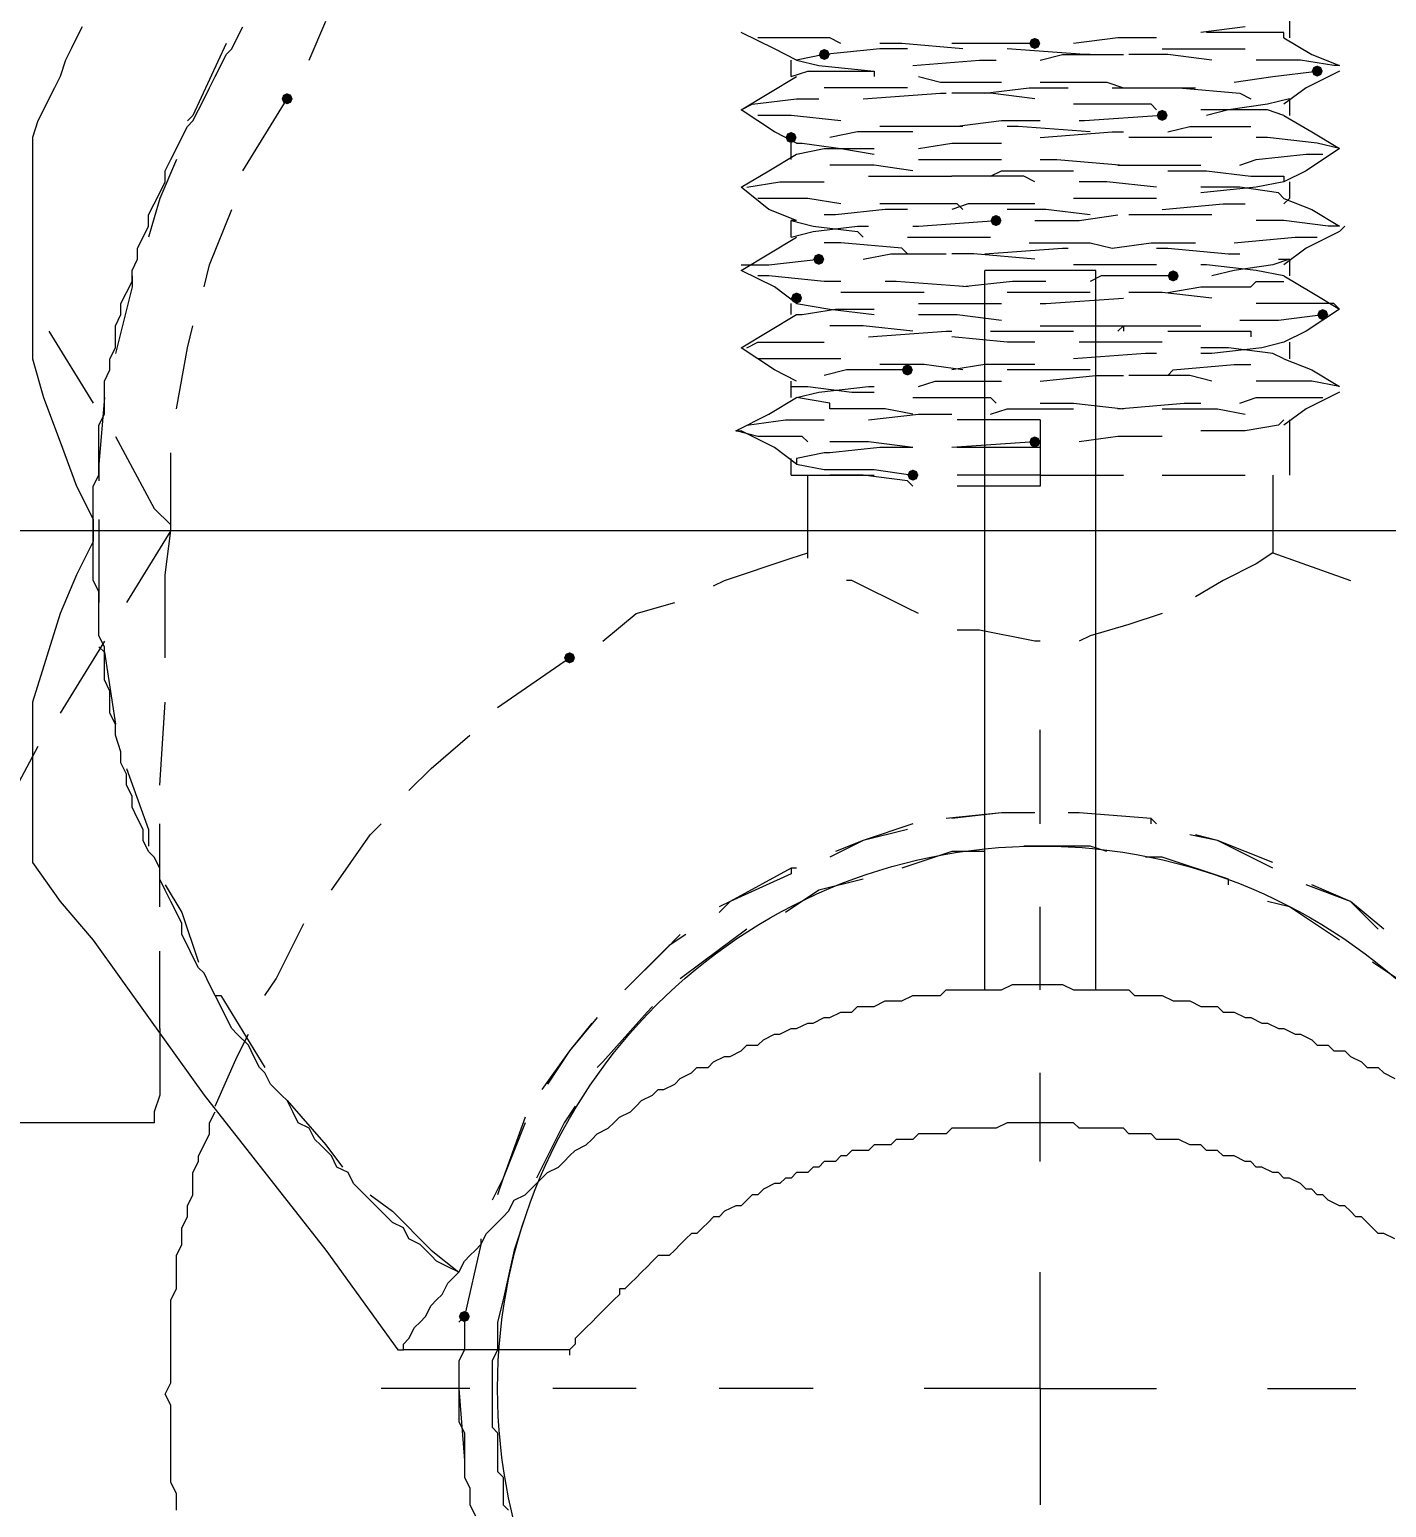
# Model space of a CAD drawing. Header units: millimetres. Extents: x 89051 to 218395, y -330386 to -125649.
# Drawn here: x 90781.83 to 90811.47, y -134322.14 to -134289.83 of the extents above; entities that cross this region are included whole.
import ezdxf

# ---------------------------------------------------------------- set-up
doc = ezdxf.new("R2010")
doc.units = ezdxf.units.MM
doc.header["$LTSCALE"] = 13
doc.linetypes.add('ACAD_ISO04W100', pattern=[30, 24, -3, 0, -3])
doc.layers.add('C00-00-00', color=7, linetype='Continuous')
doc.layers.add('C00-00-FF', color=5, linetype='Continuous', true_color=0x0000ff)
doc.layers.add('标注、文本', color=3, linetype='Continuous', lineweight=25)
doc.styles.get("Standard").update_dxf_attribs({"font": 'gbenor.shx', "bigfont": 'gbcbig.shx'})
doc.dimstyles.new('1-15', dxfattribs={"dimscale": 20, "dimtxt": 3.5, "dimasz": 2, "dimexe": 1.5, "dimexo": 0.5, "dimgap": 0.5, "dimtad": 1, "dimtoh": 1, "dimdec": 1, "dimdsep": 46, "dimtxsty": 'Standard', "dimcen": 2.5, "dimclrd": 3, "dimclre": 3, "dimclrt": 3, "dimadec": 0, "dimazin": 2, "dimtfac": 1, "dimtdec": 1, "dimtmove": 0, "dimatfit": 2, "dimfxl": 1, "dimarcsym": 0})

# ---------------------------------------------------------------- blocks, each defined once
blk = doc.blocks.new('225635')
at = {"layer": 'C00-00-00'}
h = blk.add_hatch(color=256, dxfattribs=at)
h.dxf.hatch_style = 2
h.paths.add_polyline_path([(72512.227, -125600.66), (72512.142, -125600.695), (72512.106, -125600.781), (72512.142, -125600.866), (72512.227, -125600.902), (72512.313, -125600.866), (72512.348, -125600.781), (72512.313, -125600.695)])
h = blk.add_hatch(color=256, dxfattribs=at)
h.dxf.hatch_style = 2
h.paths.add_polyline_path([(72516.826, -125600.418), (72516.74, -125600.453), (72516.705, -125600.539), (72516.74, -125600.624), (72516.826, -125600.66), (72516.911, -125600.624), (72516.947, -125600.539), (72516.911, -125600.453)])
h = blk.add_hatch(color=256, dxfattribs=at)
h.dxf.hatch_style = 2
h.paths.add_polyline_path([(72522.997, -125601.023), (72522.912, -125601.058), (72522.876, -125601.144), (72522.912, -125601.229), (72522.997, -125601.265), (72523.083, -125601.229), (72523.118, -125601.144), (72523.083, -125601.058)])
h = blk.add_hatch(color=256, dxfattribs=at)
h.dxf.hatch_style = 2
h.paths.add_polyline_path([(72500.49, -125601.628), (72500.404, -125601.663), (72500.369, -125601.749), (72500.404, -125601.834), (72500.49, -125601.87), (72500.575, -125601.834), (72500.611, -125601.749), (72500.575, -125601.663)])
h = blk.add_hatch(color=256, dxfattribs=at)
h.dxf.hatch_style = 2
h.paths.add_polyline_path([(72519.609, -125601.991), (72519.523, -125602.026), (72519.488, -125602.112), (72519.523, -125602.197), (72519.609, -125602.233), (72519.694, -125602.197), (72519.73, -125602.112), (72519.694, -125602.026)])
h = blk.add_hatch(color=256, dxfattribs=at)
h.dxf.hatch_style = 2
h.paths.add_polyline_path([(72511.501, -125602.475), (72511.416, -125602.511), (72511.38, -125602.596), (72511.416, -125602.681), (72511.501, -125602.717), (72511.587, -125602.681), (72511.622, -125602.596), (72511.587, -125602.511)])
h = blk.add_hatch(color=256, dxfattribs=at)
h.dxf.hatch_style = 2
h.paths.add_polyline_path([(72515.979, -125604.29), (72515.893, -125604.326), (72515.858, -125604.411), (72515.893, -125604.497), (72515.979, -125604.532), (72516.064, -125604.497), (72516.1, -125604.411), (72516.064, -125604.326)])
h = blk.add_hatch(color=256, dxfattribs=at)
h.dxf.hatch_style = 2
h.paths.add_polyline_path([(72512.106, -125605.137), (72512.021, -125605.173), (72511.985, -125605.258), (72512.021, -125605.344), (72512.106, -125605.379), (72512.192, -125605.344), (72512.227, -125605.258), (72512.192, -125605.173)])
h = blk.add_hatch(color=256, dxfattribs=at)
h.dxf.hatch_style = 2
h.paths.add_polyline_path([(72519.851, -125605.5), (72519.765, -125605.536), (72519.73, -125605.621), (72519.765, -125605.707), (72519.851, -125605.742), (72519.936, -125605.707), (72519.972, -125605.621), (72519.936, -125605.536)])
h = blk.add_hatch(color=256, dxfattribs=at)
h.dxf.hatch_style = 2
h.paths.add_polyline_path([(72511.622, -125605.984), (72511.537, -125606.02), (72511.501, -125606.105), (72511.537, -125606.191), (72511.622, -125606.226), (72511.708, -125606.191), (72511.743, -125606.105), (72511.708, -125606.02)])
h = blk.add_hatch(color=256, dxfattribs=at)
h.dxf.hatch_style = 2
h.paths.add_polyline_path([(72523.118, -125606.347), (72523.033, -125606.383), (72522.997, -125606.468), (72523.033, -125606.554), (72523.118, -125606.589), (72523.204, -125606.554), (72523.239, -125606.468), (72523.204, -125606.383)])
h = blk.add_hatch(color=256, dxfattribs=at)
h.dxf.hatch_style = 2
h.paths.add_polyline_path([(72514.043, -125607.557), (72513.957, -125607.593), (72513.922, -125607.678), (72513.957, -125607.764), (72514.043, -125607.799), (72514.128, -125607.764), (72514.163, -125607.678), (72514.128, -125607.593)])
h = blk.add_hatch(color=256, dxfattribs=at)
h.dxf.hatch_style = 2
h.paths.add_polyline_path([(72516.826, -125609.13), (72516.74, -125609.166), (72516.705, -125609.251), (72516.74, -125609.337), (72516.826, -125609.372), (72516.911, -125609.337), (72516.947, -125609.251), (72516.911, -125609.166)])
h = blk.add_hatch(color=256, dxfattribs=at)
h.dxf.hatch_style = 2
h.paths.add_polyline_path([(72514.164, -125609.856), (72514.078, -125609.892), (72514.043, -125609.977), (72514.078, -125610.063), (72514.164, -125610.098), (72514.249, -125610.063), (72514.285, -125609.977), (72514.249, -125609.892)])
h = blk.add_hatch(color=256, dxfattribs=at)
h.dxf.hatch_style = 2
h.paths.add_polyline_path([(72506.661, -125613.85), (72506.576, -125613.885), (72506.54, -125613.971), (72506.576, -125614.056), (72506.661, -125614.092), (72506.746, -125614.056), (72506.782, -125613.971), (72506.746, -125613.885)])
h = blk.add_hatch(color=256, dxfattribs=at)
h.dxf.hatch_style = 2
h.paths.add_polyline_path([(72504.362, -125628.25), (72504.276, -125628.285), (72504.241, -125628.371), (72504.276, -125628.456), (72504.362, -125628.492), (72504.447, -125628.456), (72504.483, -125628.371), (72504.447, -125628.285)])
at = {"layer": 'C00-00-00', "lineweight": 15}
for points in [[(72496.012, -125600.176), (72495.891, -125600.418), (72495.77, -125600.66), (72495.649, -125600.902), (72495.528, -125601.265), (72495.407, -125601.507), (72495.286, -125601.749), (72495.165, -125601.991), (72495.044, -125602.233), (72494.923, -125602.596), (72494.923, -125602.717)], [(72504.241, -125627.403), (72503.999, -125627.282), (72503.757, -125627.161), (72503.636, -125627.039), (72503.394, -125626.797), (72503.152, -125626.676), (72503.031, -125626.434), (72502.789, -125626.313), (72502.668, -125626.192), (72502.426, -125625.95), (72502.305, -125625.829), (72502.063, -125625.587), (72501.942, -125625.466), (72501.821, -125625.224), (72501.579, -125625.103), (72501.458, -125624.861), (72501.216, -125624.619), (72501.095, -125624.498), (72500.974, -125624.256), (72500.732, -125624.135), (72500.611, -125623.893), (72500.49, -125623.651), (72500.369, -125623.53), (72500.127, -125623.288), (72500.006, -125623.046), (72499.885, -125622.925), (72499.764, -125622.683), (72499.643, -125622.441), (72499.401, -125622.199), (72499.28, -125622.078), (72499.159, -125621.836), (72499.038, -125621.594), (72498.917, -125621.352), (72498.796, -125621.11), (72498.675, -125620.868), (72498.554, -125620.747), (72498.433, -125620.505), (72498.312, -125620.263), (72498.191, -125620.021), (72498.191, -125619.779), (72498.07, -125619.537), (72497.948, -125619.295), (72497.827, -125619.053), (72497.706, -125618.811), (72497.706, -125618.569), (72497.585, -125618.327), (72497.464, -125618.206), (72497.343, -125617.964), (72497.343, -125617.722), (72497.222, -125617.48), (72497.101, -125617.238), (72497.101, -125616.996), (72496.98, -125616.754), (72496.98, -125616.512), (72496.859, -125616.27), (72496.859, -125616.028), (72496.738, -125615.665), (72496.738, -125615.423), (72496.617, -125615.181), (72496.617, -125614.939), (72496.617, -125614.697), (72496.496, -125614.455), (72496.496, -125614.213), (72496.496, -125613.971), (72496.496, -125613.729), (72496.375, -125613.487), (72496.375, -125613.245), (72496.375, -125613.003), (72496.375, -125612.761), (72496.375, -125612.519), (72496.254, -125612.277), (72496.254, -125611.914), (72496.254, -125611.672), (72496.254, -125611.43), (72496.254, -125611.188), (72496.254, -125610.945), (72496.254, -125610.703), (72496.254, -125610.461), (72496.254, -125610.219), (72496.375, -125609.977), (72496.375, -125609.735), (72496.375, -125609.493), (72496.375, -125609.13), (72496.375, -125608.888), (72496.496, -125608.646), (72496.496, -125608.404), (72496.496, -125608.162), (72496.496, -125607.92), (72496.617, -125607.678), (72496.617, -125607.436), (72496.738, -125607.194), (72496.738, -125606.952), (72496.738, -125606.71), (72496.859, -125606.468), (72496.859, -125606.226), (72496.98, -125605.984), (72497.101, -125605.742), (72497.101, -125605.5), (72497.222, -125605.258), (72497.222, -125605.016), (72497.343, -125604.774), (72497.464, -125604.532), (72497.464, -125604.29), (72497.585, -125604.048), (72497.706, -125603.806), (72497.827, -125603.564), (72497.827, -125603.322), (72497.948, -125603.08), (72498.07, -125602.838), (72498.191, -125602.596), (72498.312, -125602.354), (72498.433, -125602.233), (72498.554, -125601.991), (72498.675, -125601.749), (72498.796, -125601.507), (72498.917, -125601.265), (72499.038, -125601.023), (72499.159, -125600.781), (72499.28, -125600.66), (72499.401, -125600.418), (72499.522, -125600.176)], [(72500.974, -125600.902), (72501.337, -125600.055)], [(72522.392, -125600.055), (72522.392, -125600.418)], [(72511.138, -125600.66), (72510.412, -125600.297)], [(72521.424, -125600.176), (72520.456, -125600.297)], [(72521.545, -125600.297), (72520.577, -125600.297)], [(72522.271, -125600.297), (72521.545, -125600.297)], [(72522.271, -125600.418), (72522.271, -125600.297)], [(72499.159, -125600.539), (72498.433, -125602.112)], [(72511.138, -125600.418), (72510.775, -125600.418)], [(72512.348, -125600.418), (72511.138, -125600.418)], [(72511.622, -125600.902), (72511.138, -125600.66)], [(72513.437, -125600.66), (72512.227, -125600.781)], [(72512.59, -125600.539), (72512.348, -125600.418)], [(72513.922, -125600.539), (72513.437, -125600.539)], [(72514.043, -125600.66), (72513.437, -125600.66)], [(72515.253, -125600.66), (72513.922, -125600.539)], [(72516.826, -125600.539), (72515.011, -125600.539)], [(72517.915, -125600.781), (72516.221, -125600.66)], [(72518.641, -125600.418), (72517.673, -125600.539)], [(72519.488, -125600.418), (72518.641, -125600.418)], [(72519.609, -125600.66), (72520.698, -125600.66)], [(72520.698, -125600.66), (72521.424, -125600.66)], [(72522.271, -125600.418), (72522.876, -125600.781)], [(72511.501, -125601.265), (72511.501, -125600.902)], [(72512.227, -125600.781), (72511.622, -125600.902)], [(72511.622, -125600.902), (72512.106, -125601.023)], [(72512.106, -125601.023), (72513.316, -125601.144)], [(72514.164, -125601.023), (72515.616, -125600.902)], [(72515.616, -125600.902), (72515.979, -125600.902)], [(72516.947, -125600.902), (72517.431, -125600.781)], [(72517.431, -125600.781), (72518.762, -125600.781)], [(72518.036, -125600.781), (72517.915, -125600.781)], [(72519.73, -125600.781), (72518.883, -125600.781)], [(72520.698, -125600.902), (72519.73, -125600.781)], [(72522.634, -125600.902), (72521.666, -125600.902)], [(72523.36, -125601.023), (72522.634, -125600.902)], [(72522.876, -125600.781), (72523.481, -125601.023)], [(72523.481, -125601.023), (72523.36, -125601.023)], [(72511.017, -125601.628), (72511.622, -125601.265)], [(72511.501, -125601.265), (72511.864, -125601.144)], [(72511.864, -125601.144), (72512.711, -125601.144)], [(72512.711, -125601.144), (72513.316, -125601.144)], [(72513.316, -125601.144), (72513.316, -125601.265)], [(72514.285, -125601.265), (72514.769, -125601.386)], [(72521.182, -125601.386), (72522.029, -125601.265)], [(72522.029, -125601.265), (72522.997, -125601.144)], [(72523.481, -125601.144), (72522.755, -125601.507)], [(72510.412, -125601.991), (72511.017, -125601.628)], [(72512.832, -125601.507), (72512.227, -125601.507)], [(72514.043, -125601.507), (72512.832, -125601.507)], [(72513.074, -125601.749), (72514.769, -125601.628)], [(72514.769, -125601.386), (72516.1, -125601.386)], [(72514.769, -125601.628), (72514.89, -125601.628)], [(72515.858, -125601.628), (72515.011, -125601.628)], [(72515.737, -125601.628), (72516.705, -125601.507)], [(72516.826, -125601.749), (72515.858, -125601.628)], [(72516.705, -125601.507), (72517.552, -125601.507)], [(72516.947, -125601.386), (72518.399, -125601.386)], [(72518.399, -125601.386), (72518.762, -125601.507)], [(72518.52, -125601.507), (72518.641, -125601.507)], [(72518.641, -125601.507), (72520.335, -125601.507)], [(72519.73, -125601.507), (72519.972, -125601.507)], [(72519.972, -125601.507), (72521.303, -125601.628)], [(72521.303, -125601.628), (72521.545, -125601.749)], [(72522.755, -125601.507), (72522.271, -125601.87)], [(72499.522, -125603.322), (72500.49, -125601.749)], [(72510.412, -125601.991), (72510.654, -125601.87)], [(72511.138, -125602.475), (72510.412, -125601.991)], [(72510.654, -125601.87), (72511.622, -125601.749)], [(72511.622, -125601.749), (72512.106, -125601.749)], [(72519.367, -125601.87), (72517.673, -125601.87)], [(72519.488, -125601.991), (72519.367, -125601.87)], [(72520.819, -125601.991), (72520.456, -125601.991)], [(72521.061, -125601.991), (72520.577, -125602.112)], [(72521.908, -125601.991), (72520.819, -125601.991)], [(72521.908, -125601.87), (72521.061, -125601.991)], [(72522.392, -125601.749), (72521.908, -125601.87)], [(72522.271, -125602.112), (72521.908, -125601.991)], [(72522.392, -125601.749), (72522.392, -125602.112)], [(72498.433, -125602.112), (72498.312, -125602.233)], [(72511.501, -125602.112), (72510.775, -125602.112)], [(72512.59, -125602.233), (72511.501, -125602.112)], [(72516.1, -125602.233), (72515.132, -125602.354)], [(72516.947, -125602.233), (72516.1, -125602.233)], [(72517.915, -125602.233), (72517.794, -125602.233)], [(72519.609, -125602.112), (72517.915, -125602.233)], [(72522.271, -125602.112), (72522.876, -125602.475)], [(72494.923, -125602.596), (72494.923, -125602.717), (72494.923, -125602.959), (72494.923, -125603.564), (72494.923, -125604.895), (72494.923, -125607.436)], [(72511.622, -125602.717), (72511.138, -125602.475)], [(72512.953, -125602.475), (72512.348, -125602.596)], [(72514.164, -125602.475), (72512.953, -125602.475)], [(72514.527, -125602.354), (72513.437, -125602.354)], [(72515.253, -125602.354), (72514.527, -125602.354)], [(72516.463, -125602.354), (72516.221, -125602.354)], [(72518.036, -125602.475), (72516.463, -125602.354)], [(72516.947, -125602.596), (72518.52, -125602.475)], [(72518.52, -125602.475), (72518.762, -125602.475)], [(72520.335, -125602.596), (72518.883, -125602.596)], [(72519.73, -125602.475), (72520.214, -125602.354)], [(72520.214, -125602.354), (72521.424, -125602.354)], [(72520.698, -125602.596), (72520.335, -125602.596)], [(72521.424, -125602.354), (72521.545, -125602.354)], [(72521.908, -125602.596), (72521.666, -125602.596)], [(72522.997, -125602.717), (72521.908, -125602.596)], [(72522.876, -125602.475), (72523.481, -125602.838)], [(72511.017, -125603.322), (72511.622, -125602.959)], [(72511.501, -125603.08), (72511.501, -125602.717)], [(72511.622, -125602.717), (72511.743, -125602.717)], [(72511.622, -125602.959), (72512.227, -125602.838)], [(72511.743, -125602.717), (72512.59, -125602.838)], [(72512.227, -125602.838), (72513.316, -125602.838)], [(72512.59, -125602.838), (72513.316, -125602.959)], [(72514.285, -125602.838), (72515.011, -125602.717)], [(72515.011, -125602.717), (72516.1, -125602.717)], [(72521.666, -125603.08), (72522.755, -125602.959)], [(72523.481, -125602.838), (72522.755, -125603.322)], [(72522.755, -125602.959), (72523.118, -125602.959)], [(72523.481, -125602.838), (72522.997, -125602.717)], [(72498.07, -125603.08), (72497.706, -125603.927)], [(72513.316, -125603.201), (72512.348, -125603.201)], [(72514.164, -125603.322), (72513.316, -125603.201)], [(72514.285, -125603.08), (72515.495, -125603.08)], [(72515.495, -125603.08), (72516.1, -125603.08)], [(72516.947, -125603.08), (72517.31, -125603.08)], [(72517.31, -125603.08), (72518.762, -125603.201)], [(72518.641, -125603.201), (72519.972, -125603.201)], [(72519.972, -125603.201), (72520.456, -125603.201)], [(72521.303, -125603.201), (72521.666, -125603.08)], [(72510.412, -125603.685), (72511.017, -125603.322)], [(72510.533, -125603.685), (72511.259, -125603.564)], [(72511.259, -125603.564), (72512.227, -125603.564)], [(72513.195, -125603.443), (72514.164, -125603.443)], [(72514.164, -125603.443), (72515.011, -125603.443)], [(72516.584, -125603.443), (72515.011, -125603.443)], [(72515.858, -125603.443), (72516.1, -125603.322)], [(72516.1, -125603.322), (72517.673, -125603.322)], [(72516.826, -125603.564), (72516.584, -125603.443)], [(72518.399, -125603.564), (72517.794, -125603.564)], [(72519.488, -125603.685), (72518.399, -125603.564)], [(72519.73, -125603.322), (72520.577, -125603.322)], [(72520.577, -125603.322), (72521.545, -125603.443)], [(72521.545, -125603.443), (72521.666, -125603.443)], [(72521.666, -125603.443), (72522.271, -125603.443)], [(72522.271, -125603.564), (72521.666, -125603.685)], [(72522.755, -125603.322), (72522.271, -125603.564)], [(72522.271, -125603.443), (72522.271, -125603.564)], [(72522.392, -125603.564), (72522.392, -125603.927)], [(72497.706, -125603.927), (72497.464, -125604.774)], [(72511.017, -125604.169), (72510.412, -125603.685)], [(72511.864, -125603.927), (72510.775, -125603.927)], [(72512.59, -125604.048), (72511.864, -125603.927)], [(72518.883, -125603.927), (72517.673, -125603.927)], [(72519.488, -125603.927), (72518.883, -125603.927)], [(72521.666, -125603.685), (72520.456, -125603.806)], [(72521.303, -125603.685), (72520.456, -125603.685)], [(72522.15, -125603.806), (72521.303, -125603.685)], [(72522.271, -125603.927), (72522.15, -125603.806)], [(72522.271, -125604.048), (72522.392, -125603.927)], [(72522.271, -125603.927), (72522.876, -125604.169)], [(72498.796, -125605.379), (72499.28, -125604.169)], [(72511.622, -125604.411), (72511.017, -125604.169)], [(72513.558, -125604.169), (72512.469, -125604.29)], [(72515.132, -125604.048), (72513.437, -125604.048)], [(72514.043, -125604.169), (72513.558, -125604.169)], [(72515.374, -125604.048), (72515.011, -125604.169)], [(72515.253, -125604.169), (72515.132, -125604.048)], [(72516.826, -125604.048), (72515.374, -125604.048)], [(72517.068, -125604.169), (72516.221, -125604.169)], [(72518.036, -125604.29), (72517.068, -125604.169)], [(72519.609, -125604.169), (72520.94, -125604.048)], [(72520.94, -125604.048), (72521.424, -125604.048)], [(72522.876, -125604.169), (72523.481, -125604.532)], [(72511.622, -125604.411), (72511.501, -125604.411)], [(72511.501, -125604.411), (72511.985, -125604.532)], [(72511.501, -125604.774), (72511.501, -125604.411)], [(72511.985, -125604.532), (72512.953, -125604.653)], [(72511.985, -125604.653), (72512.953, -125604.532)], [(72512.469, -125604.29), (72512.227, -125604.29)], [(72512.953, -125604.532), (72513.195, -125604.532)], [(72514.164, -125604.532), (72514.285, -125604.532)], [(72514.285, -125604.532), (72515.979, -125604.411)], [(72516.826, -125604.411), (72517.794, -125604.411)], [(72517.794, -125604.411), (72518.641, -125604.29)], [(72519.125, -125604.29), (72518.883, -125604.29)], [(72520.698, -125604.29), (72519.125, -125604.29)], [(72522.271, -125604.411), (72521.666, -125604.411)], [(72523.239, -125604.532), (72522.271, -125604.411)], [(72523.481, -125604.532), (72523.239, -125604.532)], [(72523.481, -125604.653), (72523.602, -125604.532)], [(72511.017, -125605.137), (72511.622, -125604.774)], [(72511.501, -125604.774), (72511.985, -125604.653)], [(72512.59, -125604.895), (72512.227, -125604.895)], [(72513.922, -125605.016), (72512.59, -125604.895)], [(72512.953, -125604.653), (72513.074, -125604.774)], [(72514.043, -125604.774), (72514.406, -125604.774)], [(72514.406, -125604.774), (72515.858, -125604.774)], [(72516.705, -125604.895), (72518.036, -125604.895)], [(72518.036, -125604.895), (72518.52, -125605.016)], [(72518.52, -125605.016), (72519.367, -125604.895)], [(72519.367, -125604.895), (72520.335, -125604.895)], [(72521.182, -125604.895), (72522.513, -125604.774)], [(72522.513, -125604.774), (72522.997, -125604.774)], [(72523.481, -125604.653), (72522.755, -125605.016)], [(72510.412, -125605.5), (72511.017, -125605.137)], [(72513.074, -125605.258), (72513.679, -125605.137)], [(72513.679, -125605.137), (72514.89, -125605.137)], [(72514.043, -125605.137), (72513.922, -125605.016)], [(72515.495, -125605.137), (72515.011, -125605.137)], [(72516.826, -125605.258), (72515.495, -125605.137)], [(72515.737, -125605.137), (72517.431, -125605.016)], [(72517.431, -125605.016), (72517.552, -125605.016)], [(72519.488, -125605.016), (72519.73, -125605.016)], [(72519.73, -125605.016), (72521.061, -125605.137)], [(72521.061, -125605.137), (72521.303, -125605.137)], [(72522.755, -125605.016), (72522.271, -125605.379)], [(72498.675, -125605.863), (72498.796, -125605.379)], [(72510.412, -125605.379), (72511.017, -125605.379)], [(72511.138, -125605.863), (72510.412, -125605.5)], [(72511.017, -125605.379), (72512.106, -125605.258)], [(72518.157, -125605.5), (72515.737, -125605.5)], [(72515.737, -125621.231), (72515.737, -125605.5)], [(72519.125, -125605.379), (72517.673, -125605.379)], [(72518.157, -125621.231), (72518.157, -125605.5)], [(72519.488, -125605.379), (72519.125, -125605.379)], [(72520.577, -125605.379), (72520.456, -125605.379)], [(72521.666, -125605.5), (72520.577, -125605.379)], [(72521.182, -125605.5), (72520.698, -125605.621)], [(72522.029, -125605.379), (72521.182, -125605.5)], [(72522.271, -125605.621), (72521.666, -125605.5)], [(72522.392, -125605.258), (72522.029, -125605.379)], [(72522.15, -125605.258), (72522.392, -125605.258)], [(72522.392, -125605.258), (72522.392, -125605.621)], [(72497.101, -125605.863), (72496.738, -125607.315)], [(72497.101, -125605.621), (72497.101, -125605.863)], [(72511.017, -125605.621), (72510.775, -125605.621)], [(72512.227, -125605.742), (72511.017, -125605.621)], [(72511.622, -125606.226), (72511.138, -125605.863)], [(72512.59, -125605.742), (72512.227, -125605.742)], [(72513.8, -125605.742), (72513.558, -125605.742)], [(72515.374, -125605.863), (72513.8, -125605.742)], [(72516.342, -125605.742), (72515.253, -125605.863)], [(72517.068, -125605.742), (72516.342, -125605.742)], [(72518.278, -125605.621), (72518.036, -125605.742)], [(72519.851, -125605.621), (72518.278, -125605.621)], [(72519.73, -125605.984), (72520.456, -125605.863)], [(72520.456, -125605.863), (72521.545, -125605.863)], [(72521.545, -125605.863), (72521.666, -125605.742)], [(72521.666, -125605.742), (72522.271, -125605.742)], [(72522.271, -125605.621), (72522.876, -125605.984)], [(72513.195, -125605.984), (72512.59, -125605.984)], [(72514.406, -125605.984), (72513.195, -125605.984)], [(72517.673, -125605.984), (72516.221, -125605.984)], [(72517.068, -125606.226), (72518.762, -125606.105)], [(72518.036, -125605.984), (72517.673, -125605.984)], [(72519.609, -125605.984), (72518.883, -125605.984)], [(72520.698, -125606.105), (72519.609, -125605.984)], [(72522.876, -125605.984), (72523.481, -125606.347)], [(72511.017, -125606.831), (72511.622, -125606.468)], [(72511.501, -125606.468), (72511.501, -125606.226)], [(72511.622, -125606.226), (72512.348, -125606.347)], [(72511.622, -125606.468), (72511.743, -125606.468)], [(72511.743, -125606.468), (72512.469, -125606.347)], [(72512.348, -125606.347), (72513.316, -125606.468)], [(72512.469, -125606.347), (72513.316, -125606.347)], [(72514.285, -125606.226), (72515.374, -125606.226)], [(72514.285, -125606.468), (72515.132, -125606.468)], [(72515.132, -125606.468), (72516.1, -125606.589)], [(72515.374, -125606.226), (72516.1, -125606.226)], [(72516.947, -125606.226), (72517.068, -125606.226)], [(72522.634, -125606.226), (72521.666, -125606.226)], [(72522.15, -125606.589), (72523.118, -125606.468)], [(72523.36, -125606.226), (72522.634, -125606.226)], [(72523.481, -125606.347), (72522.755, -125606.831)], [(72523.481, -125606.347), (72523.36, -125606.226)], [(72495.286, -125606.831), (72496.254, -125608.404)], [(72498.312, -125607.194), (72498.433, -125606.71)], [(72510.412, -125607.194), (72511.017, -125606.831)], [(72513.074, -125606.71), (72512.348, -125606.71)], [(72514.164, -125606.831), (72513.074, -125606.71)], [(72513.195, -125606.952), (72514.89, -125606.831)], [(72514.89, -125606.831), (72515.011, -125606.831)], [(72515.858, -125606.831), (72516.826, -125606.831)], [(72516.826, -125606.831), (72517.673, -125606.831)], [(72516.947, -125606.71), (72518.762, -125606.71)], [(72518.641, -125606.831), (72518.762, -125606.71)], [(72518.762, -125606.71), (72520.456, -125606.71)], [(72518.762, -125606.71), (72518.762, -125606.831)], [(72519.73, -125606.831), (72520.335, -125606.831)], [(72520.335, -125606.831), (72521.545, -125606.831)], [(72521.303, -125606.589), (72522.15, -125606.589)], [(72521.545, -125606.831), (72521.545, -125606.952)], [(72522.755, -125606.831), (72522.271, -125607.073)], [(72510.533, -125607.194), (72510.775, -125607.073)], [(72510.775, -125607.073), (72511.622, -125607.073)], [(72511.622, -125607.073), (72512.227, -125607.073)], [(72516.221, -125607.073), (72515.011, -125606.952)], [(72516.826, -125607.073), (72516.221, -125607.073)], [(72518.036, -125607.073), (72517.794, -125607.073)], [(72519.609, -125607.073), (72518.036, -125607.073)], [(72522.271, -125607.073), (72521.787, -125607.194)], [(72522.392, -125607.073), (72522.392, -125607.436)], [(72494.923, -125607.436), (72495.165, -125608.283), (72495.528, -125609.251), (72495.891, -125610.219), (72496.133, -125610.703), (72496.254, -125610.945), (72496.254, -125611.188), (72496.254, -125611.43), (72495.891, -125612.156), (72495.528, -125613.003), (72494.923, -125614.939)], [(72498.07, -125608.525), (72498.312, -125607.194)], [(72511.138, -125607.678), (72510.412, -125607.194)], [(72511.38, -125607.436), (72510.775, -125607.436)], [(72512.59, -125607.436), (72511.38, -125607.436)], [(72519.246, -125607.315), (72517.673, -125607.436)], [(72519.488, -125607.315), (72519.246, -125607.315)], [(72521.061, -125607.194), (72520.456, -125607.194)], [(72520.698, -125607.315), (72520.456, -125607.315)], [(72521.787, -125607.194), (72520.698, -125607.315)], [(72522.029, -125607.315), (72521.061, -125607.194)], [(72522.271, -125607.436), (72522.029, -125607.315)], [(72522.271, -125607.436), (72522.876, -125607.678)], [(72511.622, -125607.92), (72511.138, -125607.678)], [(72512.711, -125607.678), (72512.227, -125607.799)], [(72514.043, -125607.678), (72512.711, -125607.678)], [(72514.406, -125607.557), (72513.437, -125607.557)], [(72515.253, -125607.678), (72514.406, -125607.557)], [(72515.737, -125607.557), (72515.011, -125607.678)], [(72516.826, -125607.557), (72515.737, -125607.557)], [(72516.342, -125607.678), (72516.221, -125607.678)], [(72518.036, -125607.678), (72516.342, -125607.678)], [(72516.947, -125607.92), (72518.157, -125607.799)], [(72518.157, -125607.799), (72518.762, -125607.799)], [(72520.214, -125607.799), (72518.883, -125607.799)], [(72519.73, -125607.799), (72519.851, -125607.678)], [(72519.851, -125607.678), (72521.182, -125607.557)], [(72520.698, -125607.92), (72520.214, -125607.799)], [(72521.182, -125607.557), (72521.545, -125607.557)], [(72522.876, -125607.678), (72523.481, -125608.041)], [(72511.501, -125608.283), (72511.501, -125607.92)], [(72511.501, -125608.041), (72511.864, -125608.041)], [(72511.864, -125608.041), (72512.832, -125608.162)], [(72512.106, -125608.162), (72513.195, -125608.041)], [(72513.195, -125608.041), (72513.316, -125608.041)], [(72514.285, -125608.041), (72514.648, -125607.92)], [(72514.648, -125607.92), (72516.1, -125607.92)], [(72521.787, -125607.92), (72521.666, -125607.92)], [(72522.876, -125607.92), (72521.787, -125607.92)], [(72523.481, -125608.041), (72522.876, -125607.92)], [(72496.496, -125608.283), (72496.375, -125609.735)], [(72511.017, -125608.646), (72511.622, -125608.283)], [(72511.622, -125608.283), (72512.106, -125608.162)], [(72512.348, -125608.404), (72511.622, -125608.283)], [(72512.348, -125608.525), (72512.348, -125608.404)], [(72512.832, -125608.162), (72513.316, -125608.162)], [(72514.164, -125608.283), (72515.858, -125608.283)], [(72515.858, -125608.283), (72515.979, -125608.404)], [(72516.947, -125608.404), (72517.673, -125608.404)], [(72517.673, -125608.404), (72518.762, -125608.525)], [(72518.641, -125608.525), (72520.093, -125608.404)], [(72520.093, -125608.404), (72520.456, -125608.404)], [(72521.303, -125608.404), (72521.666, -125608.283)], [(72521.666, -125608.283), (72522.876, -125608.283)], [(72523.481, -125608.162), (72522.755, -125608.525)], [(72522.876, -125608.283), (72523.118, -125608.283)], [(72510.291, -125609.009), (72511.017, -125608.646)], [(72510.533, -125608.888), (72511.38, -125608.767)], [(72511.38, -125608.767), (72512.227, -125608.767)], [(72513.558, -125608.525), (72512.348, -125608.525)], [(72513.195, -125608.767), (72514.285, -125608.646)], [(72514.164, -125608.646), (72513.558, -125608.525)], [(72514.285, -125608.646), (72515.011, -125608.646)], [(72516.947, -125608.767), (72515.132, -125608.767)], [(72515.858, -125608.646), (72516.221, -125608.525)], [(72516.221, -125608.525), (72517.673, -125608.525)], [(72516.947, -125608.767), (72516.947, -125609.372)], [(72519.609, -125608.525), (72520.819, -125608.525)], [(72520.819, -125608.525), (72521.424, -125608.646)], [(72522.271, -125608.767), (72522.15, -125608.888)], [(72522.755, -125608.525), (72522.271, -125608.888)], [(72522.392, -125608.767), (72522.392, -125609.977)], [(72510.775, -125609.13), (72510.291, -125609.009)], [(72510.291, -125609.009), (72510.412, -125609.009)], [(72511.138, -125609.372), (72510.412, -125609.009)], [(72521.424, -125609.009), (72520.456, -125609.009)], [(72522.15, -125608.888), (72521.424, -125609.009)], [(72496.738, -125609.13), (72497.585, -125610.703)], [(72511.501, -125609.13), (72510.775, -125609.13)], [(72511.622, -125609.735), (72511.138, -125609.372)], [(72511.743, -125609.13), (72511.501, -125609.13)], [(72511.864, -125609.251), (72511.743, -125609.13)], [(72513.195, -125609.251), (72512.348, -125609.251)], [(72513.437, -125609.372), (72512.348, -125609.493)], [(72514.164, -125609.372), (72513.195, -125609.251)], [(72514.164, -125609.372), (72513.437, -125609.372)], [(72516.826, -125609.251), (72515.011, -125609.372)], [(72516.947, -125609.372), (72515.132, -125609.372)], [(72516.947, -125609.372), (72516.947, -125610.219)], [(72518.641, -125609.13), (72517.794, -125609.251)], [(72519.609, -125609.13), (72518.641, -125609.13)], [(72496.375, -125609.735), (72496.375, -125610.098)], [(72497.948, -125611.188), (72497.948, -125609.493)], [(72511.501, -125609.977), (72511.501, -125609.614)], [(72512.227, -125609.493), (72511.622, -125609.614)], [(72511.622, -125609.614), (72511.622, -125609.735)], [(72511.622, -125609.735), (72512.227, -125609.856)], [(72512.348, -125609.493), (72512.227, -125609.493)], [(72511.501, -125609.977), (72511.743, -125609.977)], [(72511.743, -125609.977), (72512.106, -125609.977)], [(72511.864, -125611.672), (72511.864, -125609.977)], [(72512.106, -125609.977), (72512.59, -125609.977)], [(72512.227, -125609.856), (72513.195, -125609.856)], [(72513.074, -125609.977), (72512.348, -125609.977)], [(72512.59, -125609.977), (72513.316, -125609.977)], [(72514.043, -125610.098), (72513.074, -125609.977)], [(72513.195, -125609.856), (72513.316, -125609.856)], [(72513.316, -125609.856), (72514.164, -125609.977)], [(72515.737, -125609.977), (72515.132, -125609.977)], [(72516.826, -125609.977), (72515.737, -125609.977)], [(72516.947, -125609.977), (72516.826, -125609.977)], [(72516.947, -125609.977), (72517.915, -125609.977)], [(72517.915, -125609.977), (72518.762, -125609.977)], [(72519.609, -125609.977), (72519.851, -125609.977)], [(72519.851, -125609.977), (72520.698, -125609.977)], [(72520.698, -125609.977), (72521.303, -125609.977)], [(72521.303, -125609.977), (72521.424, -125609.977)], [(72522.029, -125609.977), (72522.029, -125611.672)], [(72514.164, -125610.219), (72514.043, -125610.098)], [(72515.374, -125610.219), (72515.132, -125610.219)], [(72516.947, -125610.219), (72515.374, -125610.219)], [(72497.585, -125610.703), (72497.948, -125611.066)], [(72496.375, -125610.945), (72496.375, -125611.793)], [(72497.948, -125611.188), (72496.98, -125612.761)], [(72497.827, -125612.156), (72497.948, -125611.188)], [(72511.501, -125611.793), (72511.864, -125611.672)], [(72511.864, -125611.793), (72511.864, -125611.672)], [(72522.029, -125611.672), (72521.666, -125611.914)], [(72522.029, -125611.672), (72523.723, -125612.277)], [(72496.375, -125611.793), (72496.375, -125612.761)], [(72510.049, -125612.277), (72511.501, -125611.793)], [(72521.666, -125611.914), (72520.94, -125612.277)], [(72497.827, -125613.971), (72497.827, -125612.156)], [(72509.807, -125612.398), (72510.049, -125612.277)], [(72512.832, -125612.277), (72512.711, -125612.277)], [(72514.043, -125612.882), (72512.832, -125612.277)], [(72520.94, -125612.277), (72520.335, -125612.64)], [(72508.113, -125613.003), (72508.96, -125612.761)], [(72514.285, -125613.003), (72514.043, -125612.882)], [(72507.387, -125613.608), (72508.113, -125613.003)], [(72518.883, -125613.245), (72518.036, -125613.487)], [(72519.609, -125613.003), (72518.883, -125613.245)], [(72496.496, -125613.608), (72495.528, -125615.181)], [(72515.616, -125613.366), (72515.132, -125613.366)], [(72516.826, -125613.608), (72515.616, -125613.366)], [(72516.947, -125613.608), (72516.826, -125613.608)], [(72518.036, -125613.487), (72517.794, -125613.608)], [(72496.375, -125613.729), (72496.496, -125613.85)], [(72496.496, -125613.85), (72496.738, -125615.423)], [(72505.088, -125615.06), (72506.661, -125613.971)], [(72494.923, -125614.939), (72494.923, -125616.633), (72494.923, -125618.448)], [(72497.706, -125616.754), (72497.827, -125614.939)], [(72503.636, -125616.391), (72504.483, -125615.665)], [(72495.044, -125615.907), (72494.197, -125617.48)], [(72496.98, -125616.391), (72497.464, -125617.722)], [(72503.152, -125616.875), (72503.636, -125616.391)], [(72516.1, -125617.359), (72514.89, -125617.48)], [(72516.1, -125617.359), (72515.011, -125617.48)], [(72516.705, -125617.359), (72516.1, -125617.359)], [(72516.826, -125617.359), (72516.1, -125617.359)], [(72517.794, -125617.359), (72517.552, -125617.359)], [(72517.794, -125617.359), (72517.673, -125617.359)], [(72519.367, -125617.48), (72517.794, -125617.359)], [(72519.367, -125617.48), (72517.794, -125617.359)], [(72519.367, -125617.601), (72519.367, -125617.48)], [(72519.488, -125617.601), (72519.367, -125617.48)], [(72497.464, -125617.722), (72497.464, -125618.085)], [(72497.706, -125619.416), (72497.706, -125617.601)], [(72502.305, -125617.843), (72502.547, -125617.601)], [(72514.164, -125617.601), (72513.074, -125617.964)], [(72514.043, -125617.722), (72513.074, -125617.964)], [(72501.458, -125619.053), (72502.305, -125617.843)], [(72513.074, -125617.964), (72512.348, -125618.327)], [(72513.074, -125617.964), (72512.469, -125618.206)], [(72518.036, -125618.085), (72516.584, -125618.085)], [(72518.399, -125618.206), (72518.036, -125618.085)], [(72520.819, -125617.964), (72520.214, -125617.843)], [(72520.819, -125617.964), (72520.335, -125617.843)], [(72522.029, -125618.448), (72520.819, -125617.964)], [(72522.029, -125618.569), (72520.819, -125617.964)], [(72494.923, -125618.448), (72495.528, -125619.295), (72496.254, -125620.142), (72497.464, -125621.836), (72498.675, -125623.53), (72501.337, -125626.918), (72502.91, -125629.097)], [(72515.011, -125618.206), (72513.922, -125618.569)], [(72515.737, -125618.206), (72515.011, -125618.206)], [(72519.609, -125618.327), (72519.246, -125618.327)], [(72521.061, -125618.811), (72519.609, -125618.327)], [(72511.501, -125618.569), (72510.17, -125619.295)], [(72511.501, -125618.69), (72510.17, -125619.295)], [(72511.501, -125618.569), (72511.501, -125618.69)], [(72511.622, -125618.569), (72511.501, -125618.569)], [(72497.827, -125618.932), (72498.191, -125619.537)], [(72512.106, -125619.053), (72511.38, -125619.537)], [(72513.074, -125618.811), (72512.106, -125619.053)], [(72521.061, -125618.932), (72521.061, -125618.811)], [(72523.723, -125619.295), (72522.755, -125618.932)], [(72523.723, -125619.295), (72522.876, -125618.932)], [(72510.17, -125619.295), (72509.928, -125619.537)], [(72510.17, -125619.295), (72509.928, -125619.416)], [(72522.392, -125619.416), (72521.908, -125619.295)], [(72523.481, -125620.142), (72522.392, -125619.416)], [(72524.328, -125619.9), (72523.723, -125619.295)], [(72524.449, -125619.9), (72523.723, -125619.295)], [(72498.191, -125619.537), (72498.554, -125620.626)], [(72500.248, -125620.989), (72500.853, -125619.779)], [(72509.081, -125620.021), (72508.718, -125620.384)], [(72509.202, -125620.021), (72508.839, -125620.263)], [(72510.533, -125619.9), (72509.565, -125620.626)], [(72497.706, -125622.078), (72497.706, -125620.384)], [(72508.839, -125620.263), (72507.871, -125621.231)], [(72508.718, -125620.384), (72507.871, -125621.231)], [(72509.565, -125620.626), (72509.081, -125620.989)], [(72524.933, -125621.11), (72524.207, -125620.626)], [(72500.006, -125621.352), (72500.248, -125620.989)], [(72498.07, -125632.606), (72498.07, -125632.364), (72498.07, -125632.243), (72497.948, -125632.001), (72497.948, -125631.759), (72497.948, -125631.517), (72497.948, -125631.275), (72497.948, -125631.033), (72497.948, -125630.791), (72497.948, -125630.549), (72497.948, -125630.307), (72497.827, -125630.065), (72497.948, -125629.823), (72497.948, -125629.581), (72497.948, -125629.46), (72497.948, -125629.218), (72497.948, -125628.976), (72497.948, -125628.734), (72497.948, -125628.492), (72497.948, -125628.25), (72497.948, -125628.008), (72498.07, -125627.766), (72498.07, -125627.524), (72498.07, -125627.282), (72498.07, -125627.039), (72498.191, -125626.797), (72498.191, -125626.676), (72498.191, -125626.434), (72498.312, -125626.192), (72498.312, -125625.95), (72498.433, -125625.708), (72498.433, -125625.466), (72498.433, -125625.224), (72498.554, -125624.982), (72498.554, -125624.861), (72498.675, -125624.619), (72498.796, -125624.377), (72498.796, -125624.135), (72498.917, -125623.893)], [(72498.917, -125621.352), (72499.038, -125621.352)], [(72499.038, -125621.352), (72500.006, -125622.925)], [(72503.031, -125629.097), (72503.031, -125628.976), (72503.152, -125628.855), (72503.273, -125628.613), (72503.394, -125628.492), (72503.515, -125628.371), (72503.636, -125628.129), (72503.757, -125628.008), (72503.878, -125627.887), (72503.999, -125627.645), (72504.12, -125627.524), (72504.241, -125627.403), (72504.362, -125627.161), (72504.483, -125627.039), (72504.604, -125626.918), (72504.725, -125626.797), (72504.846, -125626.555), (72504.967, -125626.434), (72505.088, -125626.313), (72505.209, -125626.192), (72505.33, -125626.071), (72505.451, -125625.829), (72505.693, -125625.708), (72505.814, -125625.587), (72505.935, -125625.466), (72506.056, -125625.345), (72506.177, -125625.224), (72506.419, -125625.103), (72506.54, -125624.982), (72506.661, -125624.861), (72506.782, -125624.74), (72507.024, -125624.619), (72507.145, -125624.498), (72507.266, -125624.377), (72507.508, -125624.256), (72507.629, -125624.135), (72507.75, -125624.014), (72507.992, -125623.893), (72508.113, -125623.772), (72508.234, -125623.651), (72508.476, -125623.53), (72508.597, -125623.409), (72508.718, -125623.409), (72508.96, -125623.288), (72509.081, -125623.167), (72509.323, -125623.046), (72509.444, -125622.925), (72509.686, -125622.925), (72509.807, -125622.804), (72510.049, -125622.683), (72510.17, -125622.683), (72510.412, -125622.562), (72510.533, -125622.441), (72510.775, -125622.441), (72510.896, -125622.32), (72511.138, -125622.199), (72511.259, -125622.199), (72511.501, -125622.078), (72511.622, -125622.078), (72511.864, -125621.957), (72511.985, -125621.957), (72512.227, -125621.836), (72512.348, -125621.836), (72512.59, -125621.715), (72512.832, -125621.715), (72512.953, -125621.594), (72513.195, -125621.594), (72513.316, -125621.594), (72513.558, -125621.473), (72513.8, -125621.473), (72513.922, -125621.473), (72514.164, -125621.352), (72514.285, -125621.352), (72514.527, -125621.352), (72514.769, -125621.352), (72514.89, -125621.231), (72515.132, -125621.231), (72515.253, -125621.231), (72515.495, -125621.231), (72515.737, -125621.231), (72515.858, -125621.231), (72516.1, -125621.231), (72516.342, -125621.11), (72516.463, -125621.11), (72516.705, -125621.11), (72516.826, -125621.11), (72517.068, -125621.11), (72517.31, -125621.11), (72517.431, -125621.11), (72517.673, -125621.231), (72517.915, -125621.231), (72518.036, -125621.231), (72518.278, -125621.231), (72518.52, -125621.231), (72518.641, -125621.231), (72518.883, -125621.231), (72519.004, -125621.352), (72519.246, -125621.352), (72519.488, -125621.352), (72519.609, -125621.352), (72519.851, -125621.473), (72519.972, -125621.473), (72520.214, -125621.473), (72520.456, -125621.594), (72520.577, -125621.594), (72520.819, -125621.594), (72520.94, -125621.715), (72521.182, -125621.715), (72521.424, -125621.836), (72521.545, -125621.836), (72521.787, -125621.957), (72521.908, -125621.957), (72522.15, -125622.078), (72522.271, -125622.078), (72522.513, -125622.199), (72522.634, -125622.199), (72522.876, -125622.32), (72522.997, -125622.441), (72523.239, -125622.441), (72523.36, -125622.562), (72523.602, -125622.562), (72523.723, -125622.683), (72523.965, -125622.804), (72524.086, -125622.925), (72524.328, -125622.925), (72524.449, -125623.046), (72524.691, -125623.167)], [(72508.355, -125621.715), (72507.387, -125622.804)], [(72508.476, -125621.594), (72508.355, -125621.715)], [(72507.266, -125621.836), (72506.661, -125622.562)], [(72507.145, -125621.957), (72506.661, -125622.562)], [(72497.706, -125622.078), (72497.706, -125622.925), (72497.706, -125623.53), (72497.585, -125623.893), (72497.585, -125624.135)], [(72499.401, -125622.683), (72499.643, -125622.199)], [(72498.917, -125623.772), (72499.401, -125622.683)], [(72506.661, -125622.562), (72506.056, -125623.409)], [(72506.661, -125622.562), (72506.177, -125623.288)], [(72507.387, -125622.804), (72507.266, -125622.925)], [(72500.49, -125623.651), (72501.337, -125624.619)], [(72506.782, -125623.772), (72506.54, -125624.135)], [(72497.585, -125624.135), (72483.186, -125624.135)], [(72505.693, -125624.014), (72505.209, -125625.345)], [(72505.693, -125624.135), (72505.209, -125625.345)], [(72506.54, -125624.135), (72505.935, -125625.345)], [(72524.691, -125626.676), (72524.449, -125626.555), (72524.328, -125626.555), (72524.207, -125626.434), (72524.086, -125626.313), (72523.965, -125626.192), (72523.844, -125626.192), (72523.723, -125626.071), (72523.602, -125625.95), (72523.481, -125625.95), (72523.239, -125625.829), (72523.118, -125625.708), (72522.997, -125625.708), (72522.876, -125625.587), (72522.755, -125625.587), (72522.634, -125625.466), (72522.392, -125625.345), (72522.271, -125625.345), (72522.15, -125625.224), (72522.029, -125625.224), (72521.787, -125625.103), (72521.666, -125625.103), (72521.545, -125624.982), (72521.424, -125624.982), (72521.182, -125624.861), (72521.061, -125624.861), (72520.94, -125624.861), (72520.819, -125624.74), (72520.577, -125624.74), (72520.456, -125624.619), (72520.335, -125624.619), (72520.214, -125624.619), (72519.972, -125624.498), (72519.851, -125624.498), (72519.73, -125624.498), (72519.488, -125624.498), (72519.367, -125624.377), (72519.246, -125624.377), (72519.004, -125624.377), (72518.883, -125624.377), (72518.762, -125624.256), (72518.641, -125624.256), (72518.399, -125624.256), (72518.278, -125624.256), (72518.157, -125624.256), (72517.915, -125624.256), (72517.794, -125624.256), (72517.673, -125624.135), (72517.431, -125624.135), (72517.31, -125624.135), (72517.189, -125624.135), (72516.947, -125624.135), (72516.826, -125624.135), (72516.705, -125624.135), (72516.463, -125624.135), (72516.342, -125624.135), (72516.221, -125624.135), (72515.979, -125624.256), (72515.858, -125624.256), (72515.737, -125624.256), (72515.495, -125624.256), (72515.374, -125624.256), (72515.253, -125624.256), (72515.011, -125624.256), (72514.89, -125624.377), (72514.769, -125624.377), (72514.527, -125624.377), (72514.406, -125624.377), (72514.285, -125624.377), (72514.164, -125624.498), (72513.922, -125624.498), (72513.8, -125624.498), (72513.679, -125624.619), (72513.437, -125624.619), (72513.316, -125624.619), (72513.195, -125624.74), (72513.074, -125624.74), (72512.832, -125624.74), (72512.711, -125624.861), (72512.59, -125624.861), (72512.469, -125624.982), (72512.227, -125624.982), (72512.106, -125625.103), (72511.985, -125625.103), (72511.864, -125625.224), (72511.622, -125625.224), (72511.501, -125625.345), (72511.38, -125625.345), (72511.259, -125625.466), (72511.138, -125625.466), (72510.896, -125625.587), (72510.775, -125625.708), (72510.654, -125625.708), (72510.533, -125625.829), (72510.412, -125625.95), (72510.291, -125625.95), (72510.049, -125626.071), (72509.928, -125626.192), (72509.807, -125626.192), (72509.686, -125626.313), (72509.565, -125626.434), (72509.444, -125626.555), (72509.323, -125626.555), (72509.202, -125626.676), (72509.081, -125626.797), (72508.96, -125626.918), (72508.839, -125627.039), (72508.597, -125627.039), (72508.476, -125627.161), (72508.355, -125627.282), (72508.234, -125627.403), (72508.113, -125627.524), (72507.992, -125627.645), (72507.871, -125627.766), (72507.75, -125627.766), (72507.75, -125627.887), (72507.629, -125628.008), (72507.508, -125628.129), (72507.387, -125628.25), (72507.266, -125628.371), (72507.145, -125628.492), (72507.024, -125628.613), (72506.903, -125628.734), (72506.782, -125628.855), (72506.782, -125628.976), (72506.661, -125629.097), (72506.661, -125629.218)], [(72501.337, -125624.619), (72501.7, -125625.103)], [(72505.209, -125625.345), (72504.967, -125625.829)], [(72505.209, -125625.345), (72505.088, -125625.708)], [(72502.305, -125625.708), (72502.789, -125626.071)], [(72502.789, -125626.071), (72503.636, -125626.918)], [(72505.693, -125626.192), (72505.451, -125626.918)], [(72504.725, -125626.797), (72504.362, -125628.371)], [(72504.725, -125626.797), (72504.362, -125628.371)], [(72504.725, -125626.676), (72504.725, -125626.797)], [(72504.725, -125626.676), (72504.725, -125626.797)], [(72503.636, -125626.918), (72504.241, -125627.403)], [(72505.451, -125626.918), (72505.209, -125628.008)], [(72505.209, -125628.008), (72505.088, -125628.492)], [(72504.362, -125628.371), (72504.241, -125628.492)], [(72504.362, -125628.371), (72504.362, -125629.097)], [(72505.088, -125628.492), (72505.088, -125629.097)], [(72502.91, -125629.097), (72503.031, -125629.097)], [(72506.661, -125629.097), (72503.031, -125629.097)], [(72504.362, -125629.097), (72504.241, -125629.339), (72504.241, -125629.46), (72504.241, -125629.581), (72504.241, -125629.823), (72504.241, -125629.944), (72504.241, -125630.065), (72504.241, -125630.186), (72504.241, -125630.428), (72504.241, -125630.549), (72504.241, -125630.67), (72504.362, -125630.912), (72504.362, -125631.033), (72504.362, -125631.154), (72504.362, -125631.275), (72504.362, -125631.517), (72504.362, -125631.638), (72504.362, -125631.759), (72504.362, -125631.88), (72504.483, -125632.122), (72504.483, -125632.243), (72504.483, -125632.364), (72504.483, -125632.485), (72504.604, -125632.727)], [(72505.088, -125629.097), (72504.967, -125629.339), (72504.967, -125629.46), (72504.967, -125629.581), (72504.967, -125629.702), (72504.967, -125629.944), (72504.967, -125630.065), (72504.967, -125630.186), (72504.967, -125630.307), (72504.967, -125630.428), (72504.967, -125630.67), (72504.967, -125630.791), (72505.088, -125630.912), (72505.088, -125631.033), (72505.088, -125631.154), (72505.088, -125631.396), (72505.088, -125631.517), (72505.088, -125631.638), (72505.088, -125631.759), (72505.209, -125631.88), (72505.209, -125632.122), (72505.209, -125632.243), (72505.209, -125632.364), (72505.209, -125632.485), (72505.33, -125632.606)], [(72504.241, -125629.46), (72504.241, -125629.944)], [(72504.241, -125629.944), (72504.362, -125631.517)], [(72504.362, -125631.517), (72504.362, -125631.759)]]:
    blk.add_lwpolyline(points, dxfattribs=at)
at = {"layer": 'C00-00-FF', "lineweight": 15}
for points in [[(72516.947, -125617.601), (72516.947, -125615.544)], [(72516.947, -125621.231), (72516.947, -125619.416)], [(72516.947, -125624.982), (72516.947, -125623.046)], [(72516.947, -125629.944), (72516.947, -125627.403)], [(72504.483, -125629.944), (72502.547, -125629.944)], [(72508.113, -125629.944), (72506.298, -125629.944)], [(72511.985, -125629.944), (72509.928, -125629.944)], [(72516.947, -125629.944), (72514.406, -125629.944)], [(72516.947, -125629.944), (72516.947, -125632.485)], [(72516.947, -125629.944), (72519.488, -125629.944)], [(72521.908, -125629.944), (72523.844, -125629.944)]]:
    blk.add_lwpolyline(points, dxfattribs=at)
blk.add_circle((72516.947, -125629.944), 11.859, dxfattribs=at)
at = {"layer": '标注、文本', "color": 1, "linetype": 'ACAD_ISO04W100', "lineweight": 15}
blk.add_line((72418.952, -125611.188), (72558.051, -125611.188), dxfattribs=at)
blk = doc.blocks.new('*D567')
at = {"layer": 'Defpoints', "color": 0, "transparency": 16777216}
for p in [(90825.933, -134295.696), (90100.617, -134341.656), (90825.933, -134923.229)]:
    blk.add_point(p, dxfattribs=at)
at = {"layer": '标注、文本', "color": 3, "lineweight": -2, "transparency": 16777216}
for p, q in [((90825.933, -134305.696), (90825.933, -134953.229)), ((90100.617, -134351.656), (90100.617, -134953.229)), ((90140.617, -134923.229), (90785.933, -134923.229))]:
    blk.add_line(p, q, dxfattribs=at)
at = {"layer": '标注、文本', "color": 3, "transparency": 16777216}
for points in [[(90140.617, -134916.562), (90140.617, -134929.896), (90100.617, -134923.229)], [(90785.933, -134916.562), (90785.933, -134929.896), (90825.933, -134923.229)]]:
    blk.add_solid(points, dxfattribs=at)
at = {"layer": '标注、文本', "color": 3, "transparency": 16777216, "insert": (90463.275, -134878.229), "char_height": 70, "attachment_point": 5}
blk.add_mtext('761', dxfattribs=at)
blk = doc.blocks.new('*D580')
at = {"layer": 'Defpoints', "color": 0, "transparency": 16777216}
for p in [(90794.776, -134113.287), (90674.312, -134182.836), (90940.67, -134217.792), (90006.08, -134300.778), (90933.981, -134300.778)]:
    blk.add_point(p, dxfattribs=at)
at = {"layer": '标注、文本', "color": 3, "lineweight": -2, "transparency": 16777216}
for p, q in [((90803.436, -134108.287), (90909.885, -134046.828)), ((90943.981, -134300.778), (90977.93, -134300.778))]:
    blk.add_line(p, q, dxfattribs=at)
blk.add_arc((90470.031, -134300.778), 477.9, 4.79703, 25.20297, dxfattribs=at)
at = {"layer": '标注、文本', "color": 3, "transparency": 16777216}
for points in [[(90896.529, -134100.365), (90908.345, -134094.187), (90883.904, -134061.828)], [(90952.917, -134260.534), (90939.596, -134261.092), (90947.93, -134300.778)]]:
    blk.add_solid(points, dxfattribs=at)
at = {"layer": '标注、文本', "color": 3, "transparency": 16777216, "insert": (90975.113, -134165.442), "char_height": 70, "attachment_point": 5, "rotation": 285}
blk.add_mtext('30°', dxfattribs=at)
blk = doc.blocks.new('*D581')
at = {"layer": 'Defpoints', "color": 0, "transparency": 16777216}
for p in [(90705.914, -134300.778), (90845.014, -134300.778), (90674.312, -134418.72), (90920.56, -134464.757), (90794.776, -134488.27)]:
    blk.add_point(p, dxfattribs=at)
at = {"layer": '标注、文本', "color": 3, "lineweight": -2, "transparency": 16777216}
for p, q in [((90855.014, -134300.778), (90979.474, -134300.778)), ((90803.436, -134493.27), (90911.222, -134555.5))]:
    blk.add_line(p, q, dxfattribs=at)
blk.add_arc((90470.031, -134300.778), 479.443, 334.78158, 355.21842, dxfattribs=at)
at = {"layer": '标注、文本', "color": 3, "transparency": 16777216}
for points in [[(90941.144, -134340.465), (90954.466, -134341.021), (90949.474, -134300.778)], [(90909.686, -134508.144), (90897.871, -134501.965), (90885.241, -134540.5)]]:
    blk.add_solid(points, dxfattribs=at)
at = {"layer": '标注、文本', "color": 3, "transparency": 16777216, "insert": (90889.671, -134413.22), "char_height": 70, "attachment_point": 5, "rotation": 75}
blk.add_mtext('30°', dxfattribs=at)

msp = doc.modelspace()

# ---------------------------------------------------------------- linework, layer by layer
at = {"layer": '标注、文本', "color": 1, "linetype": 'ACAD_ISO04W100', "lineweight": 15}
msp.add_line((90006.08, -134300.778), (90933.981, -134300.778), dxfattribs=at)

# ---------------------------------------------------------------- block references
at = {"layer": '标注、文本'}
msp.add_blockref('225635', (18286.963, -8689.591), dxfattribs=at)

# ---------------------------------------------------------------- dimensions: what is measured, and where the dimension line sits
for base, line1, line2, picture, middle in [((90940.67, -134217.792), ((90006.08, -134300.778), (90933.981, -134300.778)), ((90674.312, -134182.836), (90794.776, -134113.287)), '*D580', (90975.113, -134165.442)), ((90920.56, -134464.757), ((90674.312, -134418.72), (90794.776, -134488.27)), ((90705.914, -134300.778), (90845.014, -134300.778)), '*D581', (90889.671, -134413.22))]:
    dim = msp.add_angular_dim_2l(base=base, line1=line1, line2=line2, dimstyle='1-15', dxfattribs=at)
    dim.commit()
    dim.dimension.update_dxf_attribs({"geometry": picture, "text_midpoint": middle})
dim = msp.add_linear_dim(base=(90825.933, -134923.229), p1=(90100.617, -134341.656), p2=(90825.933, -134295.696), text='761', dimstyle='1-15', dxfattribs=at)
dim.commit()
dim.dimension.update_dxf_attribs({"geometry": '*D567', "text_midpoint": (90463.275, -134878.229)})

doc.saveas('drawing.dxf')
